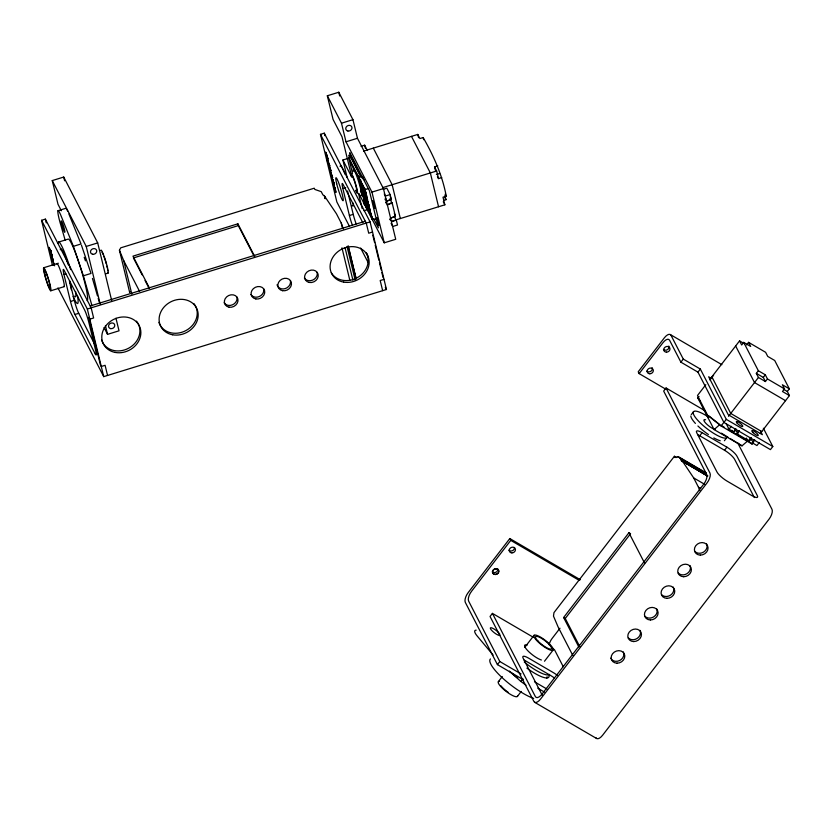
<?xml version="1.0" encoding="UTF-8"?>
<svg xmlns="http://www.w3.org/2000/svg" width="831" height="831" viewBox="0 0 831 831"><rect width="100%" height="100%" fill="white"/><g stroke="black" fill="none" stroke-linecap="round" stroke-linejoin="round"><path stroke-width="1.25" d="M364.362 179.911L360.664 176.629L350.557 156.955L348.646 157.537L358.763 177.211L361.288 190.133L366.18 207.625L359.636 179.818L360.592 179.527M366.876 198.079L366.336 197.144L367.416 201.123L366.783 198.63L367.686 200.437M130.218 291.494L129.678 292.481L119.435 250.224L120.734 247.835L314.222 188.211L314.866 189.447L321.233 191.66L322.906 194.89L324.287 195.69L336.441 213.754L341.25 223.072L343.317 228.899M377.274 218.958L372.309 219.519L371.197 216.548L364.643 189.51L368.621 188.679M580.36 579.758L509.819 538.55L468.196 592.586A8.04 3.615 -59.7 0 0 465.329 602.413L497.426 664.613L523.187 679.654M509.819 538.55L510.764 540.379L471.52 591.329A8.04 3.615 -59.7 0 0 468.653 601.156L499.805 661.518L521.079 673.951M666.015 389.324L639.143 373.618L662.93 342.746A8.04 3.615 -59.7 0 1 669.568 340.222L680.901 362.171L697.957 372.143L723.915 422.439L770.43 449.613L772.809 446.527L763.367 428.235M680.901 362.171L683.279 359.085L671.012 335.309A8.04 3.615 -59.7 0 0 664.364 337.822L638.198 371.789L639.143 373.618M492.419 613.382L490.041 616.477L533.949 701.53A8.04 3.615 -59.7 0 0 540.597 699.016L707.077 482.873A8.04 3.615 -59.7 0 0 709.944 473.036L666.047 387.984L663.668 391.069L706.62 474.293A8.04 3.615 -59.7 0 1 703.753 484.13L542.03 694.093A8.04 3.615 -59.7 0 1 535.382 696.617L492.419 613.382L533.398 637.325M697.957 372.143L700.336 369.047L683.279 359.085M705.81 384.701L697.469 395.535L707.597 415.23L721.079 425.981L752.107 444.066L753.592 442.134M709.601 379.777L739.559 340.887L744.545 343.795M747.713 440.887L742.021 445.842L714.089 429.575L697.832 397.987L699.016 396.449M746.539 344.958L748.565 342.341L750.684 346.454L743.703 342.382L741.688 345L739.559 340.887M497.426 664.613L499.805 661.518M691.247 414.669L693.615 411.584M498.403 681.586L502.277 676.548M524.777 647.349L534.084 635.268M676.621 457.559L674.408 456.271L553.965 612.634L553.488 616.124L558.1 626.948L572.85 655.524M697.811 434.758A10.055 2.462 37.6 0 1 699.733 435.776L702.112 432.691L726.917 447.182A10.055 2.462 37.6 0 1 737.024 456.281L757.321 495.608A10.055 2.462 37.6 0 1 751.93 495.65L727.135 481.159A10.055 2.462 37.6 0 1 717.018 472.06L696.721 432.733A10.055 2.462 37.6 0 1 702.112 432.691M578.74 646.809L563.615 617.516L628.911 532.744L630.552 533.699L565.257 618.472L579.799 646.643M559.99 628.236L552.137 638.426A8.04 3.615 -59.7 0 0 549.104 644.752M758.339 370.73L765.32 374.802L767.439 378.926L765.424 381.543L758.443 377.471L756.324 373.358L758.339 370.73L743.703 342.382M526.023 685.191L520.892 681.482L522.938 678.834M721.079 425.981L724.05 422.117M728.507 416.331L758.443 377.471M723.915 422.439L726.294 419.354L700.336 369.047M517.349 696.482L521.224 691.444M544.492 661.237L553.02 650.164A12.06 2.96 37.6 0 0 540.721 637.232A12.06 2.96 37.6 0 0 536.909 640.753A12.06 2.96 37.6 0 0 553.02 650.164M765.424 381.543L763.294 377.43L765.32 374.802M735.934 429.066L733.7 431.954L729.047 429.243L731.28 426.345M724.393 440.742L726.772 437.657A21.107 5.173 37.6 0 1 708.396 429.741A21.107 5.173 37.6 0 1 693.179 412.83A21.107 5.173 37.6 0 1 707.846 416.622M733.7 431.954L735.715 428.9M751.432 438.124L749.209 441.012L736.806 433.772L739.029 430.874M736.806 433.772L739.206 430.936M699.733 435.776L724.539 450.267L726.917 447.182M789.45 395.587L787.321 391.474L789.346 388.846L782.376 384.763L784.495 388.887L782.47 391.505L789.45 395.587L760.261 433.481M749.209 441.012L751.214 437.958M759.191 442.653L756.958 445.541L752.304 442.83L754.538 439.931M752.304 442.83L754.704 439.994M369.348 207.283L368.735 204.841M714.972 429.191L714.089 429.575L719.781 424.61L709.144 416.144L707.95 417.681L707.42 415.365M351.575 176.151L342.029 136.814L333.065 119.435L327.331 95.773L338.788 92.241L352.946 119.674L357.455 138.268L383.423 188.575L395.722 239.286L384.254 242.818L358.847 193.426M61.349 210.773L57.993 204.26L52.249 180.587L63.717 177.055L97.705 242.912L111.707 300.666M327.331 95.773L341.489 123.206L352.946 119.674M57.993 210.721L65.628 208.373M52.478 265.369L41.55 220.298L45.373 219.124L91.161 307.834L93.623 317.982L89.8 319.156L88.855 317.328L100.333 364.653L101.278 366.481L105.101 365.308L107.552 375.446M349.352 226.157L336.856 201.964L320.465 134.352L324.287 133.168L370.075 221.887L386.467 289.5L103.73 376.63L57.941 287.91M341.489 123.206L345.997 141.8L357.455 138.268M361.059 146.298L364.643 145.186L367.395 150.525M58.669 242.05L68.225 239.099A32.16 3.366 72.9 0 1 80.939 268.995A32.16 3.366 72.9 0 1 87.13 300.583M363.552 151.128L417.775 134.425L419.904 138.538L423.145 137.541C433.772 155.999 442.31 175.248 446.257 196.199L443.006 197.207L444.855 204.81L395.587 219.997M347.129 177.439L342.902 159.999L347.483 158.586M65.182 240.252L60.154 222.843A15.945 1.672 72.9 0 1 57.848 211.271A15.945 1.672 72.9 0 1 60.777 215.167L73.398 246.329L81.033 243.971L68.9 214.003M52.249 180.587L86.237 246.443L97.705 242.912M43.69 267.738L58.315 263.23M360.664 176.629L358.763 177.211L353.892 169.867L348.646 157.537L352.489 173.357M97.113 353.227L95.201 353.819L74.904 314.492A10.055 1.049 72.9 0 1 70.49 301.466L63.935 274.417L65.846 273.835M352.365 225.128A10.055 1.049 72.9 0 1 349.404 215.52L342.85 188.471L345.717 187.588M254.743 256.499L237.874 223.819L132.981 256.145L149.258 287.692M254.016 256.031L238.31 225.617L133.417 257.942L142.132 274.843M435.319 170.147L434.53 166.886L437.781 165.888M73.398 246.329L83.37 275.799L91.015 273.451L81.448 245.207M359.636 179.818L364.643 189.51L365.598 189.208M382.603 187.661L436.659 171.009L438.498 178.613L441.749 177.605M50.774 290.788A12.06 1.267 72.9 0 0 46.515 273.222A12.06 1.267 72.9 0 0 44.396 273.773A12.06 1.267 72.9 0 0 50.774 290.788L64.195 286.653M105.651 273.877L108.092 273.129M345.997 141.8L371.956 192.106L383.423 188.575M383.247 189.281L386.82 188.18L390.134 194.579L391.359 199.648L386.581 201.123L391.287 199.388L390.206 196.365M436.379 174.5L439.63 173.492M390.134 194.579L385.355 196.054L384.254 193.914M371.041 214.107L367.157 206.566L366.201 206.867L358.763 177.211L365.183 189.946M363.947 210.752L367.385 209.692M70.49 301.466L74.312 300.292L69.544 280.618M349.404 215.52L353.227 214.346L347.566 190.985M394.31 213.276L395.379 216.299L390.684 218.023L395.463 216.548L392.18 203.034C390.103 202.442 387.537 205.735 386.976 204.79M387.433 204.665L392.18 203.034M372.153 216.257L371.197 216.548L366.201 206.867L361.215 187.359A6.129 0.634 72.7 0 0 361.038 189.032L361.62 191.39A6.129 0.634 72.7 0 0 363.718 197.487L366.18 207.625M90.215 306.005L365.308 221.233M41.55 220.298L87.338 309.018L370.075 221.887M443.816 200.364L445.977 199.7L444.928 195.347M74.904 314.492L78.727 313.318L94.381 343.65M396.283 219.935L391.526 221.565L396.283 219.935L397.509 225.004L392.731 226.479L391.079 223.279M372.537 232.026L368.715 233.21L366.253 223.061L320.465 134.352M104.041 327.528L107.552 334.342L119.02 330.811L115.966 318.252M384.015 279.361L380.193 280.535L382.655 290.673M706.288 472.984L679.716 457.455L677.992 456.811L675.042 457.507L674.408 456.271M679.716 457.455L681.378 460.686L707.919 475.945M748.565 342.341L765.611 352.302L767.74 356.416L774.71 360.488L789.346 388.846M767.439 378.926L784.495 388.887M756.324 373.358L763.294 377.43M783.342 389.137L787.321 391.474M785.524 400.677L754.517 382.561L735.643 345.976M670.357 334.571L721.859 364.664M711.959 378.718L708.656 376.786L728.247 414.742L762.359 434.675L760.573 431.216M761.747 431.559L730.74 413.443L711.876 376.827M726.294 419.354L772.809 446.527M666.047 387.984L704.802 410.628M720.903 425.264L724.248 427.217M727.603 429.17L735.425 433.73M737.658 435.029L745.48 439.578M677.992 456.811L704.574 472.34M681.378 460.686L706.849 475.571M682.448 461.06L707.108 475.872M682.75 461.641L693.677 477.908L704.75 484.38M693.677 477.908L698.487 487.236L700.699 488.524M510.764 540.379L579.062 580.277M563.615 617.516L565.257 618.472M552.22 648.325L554.433 649.613L563.262 666.722M534.52 681.804L546.84 688.992M537.74 688.161L544.461 692.088M534.593 702.268L596.606 738.499M721.464 433.19L727.956 437.189M730.117 438.519L742.021 445.842M368.123 202.525L368.133 201.736M749.219 441.76L752.107 444.066M363.147 177.502L360.259 174.936L350.152 155.262L350.557 156.955M520.892 681.482L509.455 671.188A32.16 7.884 37.6 0 0 517.692 677.982M493.126 655.057L476.849 635.601A15.945 3.906 37.6 0 1 476.184 630.158M697.832 397.987L700.014 400.833M370.024 210.607L368.663 206.524L369.452 209.412L369.151 207.386L369.452 207.895M366.897 197.601L365.235 192.428L365.972 193.748M368.538 204.364L368.632 205.143C368.694 206.13 366.076 198.536 368.465 203.595M365.972 194.423C364.788 192.844 367.707 198.609 366.149 194.755M367.624 205.423L367.344 204.883L369.057 210.046L366.72 203.512L367.821 206.846M737.544 442.601L771.957 509.268A8.04 3.615 -59.7 0 1 769.091 519.105L602.6 735.248A8.04 3.615 -59.7 0 1 595.962 737.762M726.294 423.903L729.047 429.243M754.371 497.572L734.646 459.366A10.055 2.462 37.6 0 0 724.539 450.267M628.911 532.744L644.617 563.158M434.53 166.886L436.659 171.009M437.438 176.556L438.498 178.613M445.198 194.142L446.257 196.199M444.803 197.425L445.977 199.7M411.47 136.367L430.354 172.952L438.55 206.753M443.266 201.725L444.855 204.81M373.306 148.126L392.149 184.721L400.345 218.532M373.618 218.626L378.365 227.819L369.348 190.631L349.758 152.675L350.962 157.641M342.902 159.999L351.316 176.297M362.877 222.801L343.161 184.596A10.055 1.049 72.9 0 0 342.85 188.471M334.145 185.604L335.641 191.203L333.002 183.028L334.758 190.019A6.025 0.634 72.9 0 0 335.34 191.39L336.067 192.397L333.615 183.994L334.737 188.045L334.467 187.515M385.283 287.194L386.467 289.5M366.575 253.268L367.738 255.512M360.644 248.054L368.382 263.022M542.238 695.215L523.104 658.142A10.055 2.462 37.6 0 1 528.495 658.09L553.301 672.591A10.055 2.462 37.6 0 1 557.487 675.468M145.041 280.473L149.113 288.357M119.435 250.224L123.694 260.591L139.618 291.442M54.41 264.798L52.239 259.386L54.659 265.816M54.088 265.453L53.226 264.154L53.319 265.286M365.183 190.424L365.515 192.418L363.843 187.204L372.309 219.519L364.643 189.51M367.032 198.214L367.655 199.887M385.428 197.84L386.145 199.752M698.487 487.236L699.785 490.633M385.013 199.066L385.345 199.991M385.948 202.213L386.322 203.252M390.051 219.124L390.414 220.153M350.287 157.828L349.02 155.085L349.498 158.035M353.559 271.155L356.156 278.894M394.465 216.538L396.252 220.734L396.304 220.101M369.795 208.83L370.148 210.035M362.96 185.895L363.168 186.445L362.991 185.645M366.429 194.953L366.855 196.469M363.116 185.78L363.604 187.993L362.929 186.134M390.04 198.505L392.159 203.834L392.201 203.2M92.449 278.416L97.466 295.836M98.183 298.319L99.253 302.048M83.37 275.799L91.971 305.652M368.798 204.592L369.39 207.106M362.617 184.991C362.202 183.776 363.49 188.72 362.451 185.147A6.908 0.727 72.9 0 1 362.119 183.828M385.958 201.975L386.197 202.909M390.051 218.875L390.3 219.82M366.118 199.575L365.993 199.056L366.596 200.063L364.986 196.365L367.769 205.028L365.983 199.648M423.145 137.541L423.675 139.712M417.775 134.425L418.564 137.676M364.643 145.186L365.38 148.23M371.956 192.106L384.254 242.818M360.893 180.753L367.157 206.566M338.788 92.241L339.692 95.97M372.797 235.183L374.615 242.652M375.217 245.145L378.843 260.093M379.445 262.586L381.252 270.054M381.855 272.547L383.07 277.533M358.597 193.748L362.202 208.623M324.287 133.168L324.89 135.671M348.282 246.288L356.115 278.603M348.096 245.914L355.637 276.983M341.25 223.072L342.455 228.047M347.005 246.464L355.149 280.026M345.073 247.815L352.905 280.13M341.967 247.825L349.799 280.14M324.589 196.261L325.191 198.744M324.287 195.69L324.89 198.173M237.874 223.819L238.31 225.617M123.694 260.591L131.828 294.143M86.237 246.443L100.25 304.198M105.423 325.555L107.552 334.342M63.717 177.055L64.621 180.794M87.338 309.018L103.73 376.63M45.373 219.124L46.287 222.874M365.702 191.764L365.941 193.197L365.526 191.546M689.938 565.537A7.032 6.046 -27.3 0 1 687.05 573.629A7.032 6.046 -27.3 0 1 678.2 573.026M524.184 660.167A10.055 2.462 37.6 0 1 526.116 661.185L550.922 675.676A10.055 2.462 37.6 0 1 554.422 678.013M541.386 660.001A12.06 2.96 37.6 0 1 527.643 650.569A12.06 2.96 37.6 0 1 527.186 645.064M706.589 543.921A7.032 6.046 -27.3 0 1 703.691 552.013A7.032 6.046 -27.3 0 1 694.851 551.42M673.297 587.153A7.032 6.046 -27.3 0 1 670.399 595.245A7.032 6.046 -27.3 0 1 661.549 594.643M656.646 608.759A7.032 6.046 -27.3 0 1 653.748 616.851A7.032 6.046 -27.3 0 1 644.908 616.259M639.995 630.376A7.032 6.046 -27.3 0 1 637.097 638.468A7.032 6.046 -27.3 0 1 628.257 637.876M623.354 651.992A7.032 6.046 -27.3 0 1 619.646 660.531A7.032 6.046 -27.3 0 1 610.712 658.183M712.728 376.09A4.02 0.987 37.6 0 1 713.6 375.82M668.81 346.06A3.22 2.763 -27.3 0 1 663.45 349.477M652.169 367.666A3.22 2.763 -27.3 0 1 646.798 371.093M549.561 674.408A24.12 5.91 37.6 0 1 524.268 661.995M499.919 635.3A6.035 1.475 37.6 0 1 492.534 631.259A6.035 1.475 37.6 0 1 492.264 628.07A6.035 1.475 37.6 0 1 499.836 634.292M549.094 675.78A25.127 6.16 37.6 0 1 526.885 668.114M497.831 569.09A3.22 2.763 -27.3 0 1 492.253 571.821M514.482 547.473A3.22 2.763 -27.3 0 1 508.904 550.205M533.699 698.424A32.16 7.884 37.6 0 1 502.921 678.366A32.16 7.884 37.6 0 1 490.446 658.941M547.078 676.704A24.12 5.91 37.6 0 1 546.59 678.262M735.134 430.271A4.519 1.111 37.6 0 1 736.972 433.834M733.482 431.798A4.519 1.111 37.6 0 1 731.82 430.302M753.364 442.881A4.519 1.111 37.6 0 1 752.471 442.892M748.991 440.856A4.519 1.111 37.6 0 1 747.318 439.36M746.716 438.654A4.519 1.111 37.6 0 1 746.321 438.051M749.687 438.633A4.519 1.111 37.6 0 1 753.302 442.134M714.816 429.471A7.843 1.922 37.6 0 1 705.883 423.343A7.843 1.922 37.6 0 1 705.581 419.759M720.248 440.773A21.107 5.173 37.6 0 1 713.819 437.906M708.396 434.52A21.107 5.173 37.6 0 1 697.915 426.002M695.412 423.426A21.107 5.173 37.6 0 1 690.81 416.03M517.599 695.703A12.06 2.96 37.6 0 1 505.674 691.07A12.06 2.96 37.6 0 1 499.296 681.306M508.146 692.275A10.055 2.462 37.6 0 1 501 685.845M365.204 205.164A3.22 2.763 -27.3 0 1 363.926 202.047M84.211 257.33A25.127 2.628 72.9 0 1 85.437 260.851M69.42 281.574A24.12 2.524 72.9 0 1 70.001 283.818M70.261 284.888A24.12 2.524 72.9 0 1 71.341 289.759M353.237 171.446A13.67 1.433 72.9 0 1 358.265 180.524A13.67 1.433 72.9 0 1 360.934 195.295M360.54 190.933A10.252 1.07 72.9 0 1 360.592 191.982M351.492 176.785A10.252 1.07 72.9 0 1 352.957 176.411A10.252 1.07 72.9 0 1 357.226 190.257A10.252 1.07 72.9 0 1 355.751 190.642M351.96 177.138A7.843 0.821 72.9 0 1 355.149 183.319A7.843 0.821 72.9 0 1 355.959 190.122M353.154 203.076A21.107 2.213 72.9 0 1 352.157 205.506M340.17 166.543A21.107 2.213 72.9 0 1 345.052 174.219M356.187 223.944A10.055 1.049 72.9 0 1 353.227 214.346M78.727 313.318A10.055 1.049 72.9 0 1 74.312 300.292M63.935 274.417A10.055 1.049 72.9 0 1 64.247 270.542L84.544 309.87A10.055 1.049 72.9 0 1 88.959 322.895L95.513 349.944A10.055 1.049 72.9 0 1 95.201 353.819M56.861 264.092A12.06 1.267 72.9 0 1 61.826 274.822A12.06 1.267 72.9 0 1 63.717 286.352M366.066 252.634A20.1 17.264 -27.3 0 1 357.579 277.502A20.1 17.264 -27.3 0 1 331.278 272.755M317.151 272.412A7.032 6.046 -27.3 0 1 312.757 280.068A7.032 6.046 -27.3 0 1 304.375 277.99M290.403 280.649A7.032 6.046 -27.3 0 1 285.158 288.627A7.032 6.046 -27.3 0 1 277.035 284.773M263.666 288.887A7.032 6.046 -27.3 0 1 259.272 296.553A7.032 6.046 -27.3 0 1 250.889 294.475M236.918 297.134A7.032 6.046 -27.3 0 1 232.524 304.79A7.032 6.046 -27.3 0 1 224.141 302.713M193.779 303.471A20.1 17.264 -27.3 0 1 186.019 330.509A20.1 17.264 -27.3 0 1 158.898 322.355M136.471 321.14A20.1 17.264 -27.3 0 1 128.712 348.168A20.1 17.264 -27.3 0 1 101.59 340.014M101.953 252.25A10.055 1.049 72.9 0 1 103.179 254.618M103.948 256.571A10.055 1.049 72.9 0 1 106.295 263.832M106.908 266.169A10.055 1.049 72.9 0 1 107.355 268.205M107.615 269.784A10.055 1.049 72.9 0 1 107.656 270.813M100.8 250.547A12.06 1.267 72.9 0 1 105.766 261.277A12.06 1.267 72.9 0 1 107.656 272.817M66.376 208.758A15.945 1.672 72.9 0 1 67.633 211.043M75.538 291.432A25.127 2.628 72.9 0 1 74.603 296.158M60.331 249.757A25.127 2.628 72.9 0 1 68.267 264.736M77.387 295.327A32.16 3.366 72.9 0 1 73.086 296.449M58.149 243.317A32.16 3.366 72.9 0 1 70.677 269.649M331.008 170.864L328.785 164.6L331.008 170.864M325.762 152.291L327.996 158.918L325.762 152.291M363.105 187.577L364.882 192.896L363.105 187.577M51.501 255.668L53.039 260.113L51.605 255.678M326.105 153.32L327.144 156.914L326.105 153.32M332.629 177.543L331.195 175.102L330.946 174.084L332.223 176.452L330.011 170.22L332.629 177.543M365.92 197.321L364.258 192.283L364.321 192.823A6.908 0.727 72.9 0 0 364.736 194.558C366.814 200.853 362.503 187.152 365.858 197.363M334.291 184.42L331.839 177.283L334.291 184.42M50.92 250.962L48.967 247.306L50.203 250.63L50.026 249.882C52.602 256.395 50.359 248.313 50.92 250.962M51.19 254.473L53.392 261.266L51.19 254.473M372.61 200.77L374.978 208.456L372.61 200.77M376.713 217.68L379.071 225.357L376.713 217.68M333.917 183.236L332.66 179.319L333.917 183.236M327.31 158.596L328.162 162.17L327.331 160.56L327.57 161.578L329.897 166.075L327.31 158.596M364.175 190.704L363.635 189.136L364.175 190.704M49.912 250.588L49.59 249.954L50.161 251.616L49.912 250.588M51.906 254.452L50.224 251.201L52.156 255.47L51.906 254.452M700.325 555.108A7.032 6.046 -27.3 0 0 707.534 545.749A7.032 6.046 -27.3 0 0 695.796 545.676A7.032 6.046 -27.3 0 0 700.325 555.108M650.382 619.957A7.032 6.046 -27.3 0 0 657.591 610.598A7.032 6.046 -27.3 0 0 645.843 610.515A7.032 6.046 -27.3 0 0 650.382 619.957M683.674 576.724A7.032 6.046 -27.3 0 0 690.883 567.365A7.032 6.046 -27.3 0 0 679.145 567.293A7.032 6.046 -27.3 0 0 683.674 576.724M667.033 598.341A7.032 6.046 -27.3 0 0 674.242 588.982A7.032 6.046 -27.3 0 0 662.494 588.899A7.032 6.046 -27.3 0 0 667.033 598.341M617.08 663.18A7.032 6.046 -27.3 0 0 624.289 653.82A7.032 6.046 -27.3 0 0 612.551 653.748A7.032 6.046 -27.3 0 0 617.08 663.18M633.731 641.563A7.032 6.046 -27.3 0 0 640.94 632.204A7.032 6.046 -27.3 0 0 629.202 632.131A7.032 6.046 -27.3 0 0 633.731 641.563M737.315 423.363A4.02 0.987 37.6 0 0 742.685 426.5A4.02 0.987 37.6 0 0 738.582 422.19A4.02 0.987 37.6 0 0 737.315 423.363M752.824 432.421A4.02 0.987 37.6 0 0 758.194 435.558A4.02 0.987 37.6 0 0 754.091 431.247A4.02 0.987 37.6 0 0 752.824 432.421M666.462 352.167A3.22 2.763 -27.3 0 0 669.755 347.888A3.22 2.763 -27.3 0 0 664.385 347.846A3.22 2.763 -27.3 0 0 666.462 352.167M649.811 373.773A3.22 2.763 -27.3 0 0 653.114 369.494A3.22 2.763 -27.3 0 0 647.744 369.463A3.22 2.763 -27.3 0 0 649.811 373.773M495.276 574.501A3.22 2.763 -27.3 0 0 498.569 570.222A3.22 2.763 -27.3 0 0 493.199 570.191A3.22 2.763 -27.3 0 0 495.234 574.47A3.22 2.763 -27.3 0 0 498.527 570.191A3.22 2.763 -27.3 0 0 493.157 570.159A3.22 2.763 -27.3 0 0 495.276 574.501M511.917 552.885A3.22 2.763 -27.3 0 0 515.22 548.605A3.22 2.763 -27.3 0 0 509.85 548.574A3.22 2.763 -27.3 0 0 511.917 552.885M538.021 641.085A10.055 2.462 37.6 0 0 551.441 648.928A10.055 2.462 37.6 0 0 541.189 638.146A10.055 2.462 37.6 0 0 538.021 641.085M347.909 131.018A3.22 2.763 -27.3 0 0 351.929 127.268A3.22 2.763 -27.3 0 0 346.776 126.333A3.22 2.763 -27.3 0 0 347.909 131.018M110.689 328.629A3.22 2.763 -27.3 0 0 114.699 324.869A3.22 2.763 -27.3 0 0 109.547 323.945A3.22 2.763 -27.3 0 0 110.689 328.629M92.646 254.255A3.22 2.763 -27.3 0 0 96.666 250.495A3.22 2.763 -27.3 0 0 91.514 249.57A3.22 2.763 -27.3 0 0 92.646 254.255M336.69 183.703A12.06 1.267 72.9 0 0 343.068 200.718A12.06 1.267 72.9 0 0 338.809 183.152A12.06 1.267 72.9 0 0 336.69 183.703M309.309 282.457A7.032 6.046 -27.3 0 0 318.096 274.24A7.032 6.046 -27.3 0 0 306.826 272.204A7.032 6.046 -27.3 0 0 309.309 282.457M282.561 290.694A7.032 6.046 -27.3 0 0 291.349 282.478A7.032 6.046 -27.3 0 0 280.078 280.442A7.032 6.046 -27.3 0 0 282.561 290.694M255.823 298.931A7.032 6.046 -27.3 0 0 264.611 290.725A7.032 6.046 -27.3 0 0 253.33 288.689A7.032 6.046 -27.3 0 0 255.823 298.931M229.076 307.179A7.032 6.046 -27.3 0 0 237.863 298.963A7.032 6.046 -27.3 0 0 226.593 296.927A7.032 6.046 -27.3 0 0 229.076 307.179M172.64 334.789A20.1 17.264 -27.3 0 0 197.747 311.324A20.1 17.264 -27.3 0 0 165.535 305.517A20.1 17.264 -27.3 0 0 172.64 334.789M343.619 282.104A20.1 17.264 -27.3 0 0 368.725 258.638A20.1 17.264 -27.3 0 0 336.513 252.832A20.1 17.264 -27.3 0 0 343.619 282.104M115.332 352.458A20.1 17.264 -27.3 0 0 140.439 328.983A20.1 17.264 -27.3 0 0 108.227 323.176A20.1 17.264 -27.3 0 0 115.332 352.458M44.874 274.687A10.055 1.049 72.9 0 0 50.192 288.866A10.055 1.049 72.9 0 0 46.64 274.23A10.055 1.049 72.9 0 0 44.874 274.687M61.608 223.809A6.035 0.634 72.9 0 0 64.797 232.316A6.035 0.634 72.9 0 0 62.668 223.539A6.035 0.634 72.9 0 0 61.608 223.809"/></g></svg>
